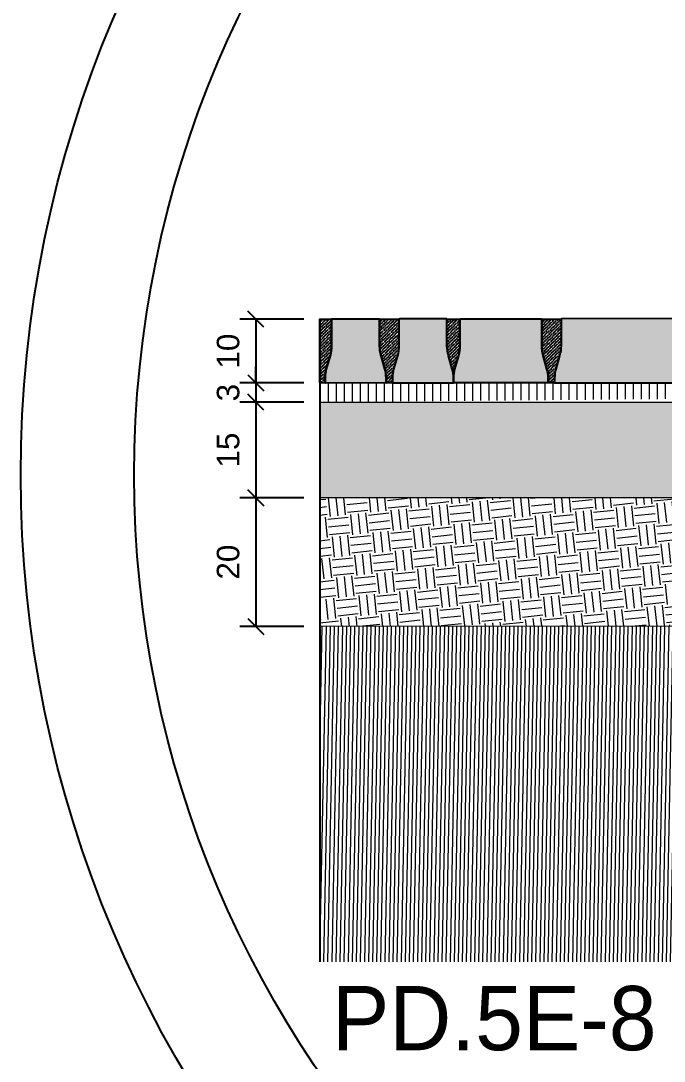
# Model space of a CAD drawing. Header units: metres. Extents: x -325 to 301, y -147 to 149.
# Drawn here: x 69.994 to 70.996, y 81.721 to 83.34 of the extents above; entities that cross this region are included whole.
import ezdxf

# ---------------------------------------------------------------- set-up
doc = ezdxf.new("R2010")
doc.units = ezdxf.units.M
doc.layers.get('Defpoints').update_dxf_attribs({"lineweight": 13})
doc.layers.add('-aux', color=50, linetype='Continuous', plot=False)
doc.layers.add('-AUX-TWQ', color=1, linetype='Continuous', plot=False)
doc.layers.add('0-TX-1_25', color=7, linetype='Continuous', true_color=0x3f4f7f)
doc.layers.add('EIT_3 TR sorra', color=7, linetype='Continuous', true_color=0xd8ceb0)
for name, color, linetype, lineweight, true_color in [('03-TR-Paviment_05_Open Joint Precast Pavements', 7, 'Continuous', 5, 0xb3b3b3), ('3-TR sorra granitica', 7, 'Continuous', 0, 0xf2dac9), ('3-TR tot_u', 7, 'Continuous', 5, 0x787878)]:
    doc.layers.add(name, color=color, linetype=linetype, lineweight=lineweight, true_color=true_color)
for name, color, linetype, lineweight in [('1-CM', 7, 'Continuous', 0), ('3-TR Seleccionat', 44, 'Continuous', 0), ('3-TR Tot-u', 37, 'Continuous', 0)]:
    doc.layers.add(name, color=color, linetype=linetype, lineweight=lineweight)
doc.layers.add('1-L- kodolé', color=7, linetype='Continuous')
doc.layers.add('1-SECCIÓ', color=1, linetype='Continuous')
doc.styles.get("Standard").update_dxf_attribs({"font": 'arial.ttf'})
doc.styles.add('x-llegenda materials$0$ENGRAVERS', font='TT0586M.TTF')
doc.dimstyles.new('ISO-25', dxfattribs={"dimtxt": 0.1, "dimasz": 0.1, "dimexe": 0.1, "dimexo": 0.1, "dimgap": 0.1, "dimtad": 1, "dimdec": 0, "dimlfac": 100, "dimzin": 9, "dimtxsty": 'Standard', "dimblk": 'OBLIQUE', "dimcen": 0.1, "dimadec": 0, "dimazin": 0, "dimtfac": 1, "dimtdec": 0, "dimtmove": 0, "dimatfit": 3, "dimldrblk": 'OBLIQUE', "dimfxl": 1, "dimarcsym": 0})
pattern_1 = [(44.44704254352422, (41.90206801000642, 12.55238110289821), (0.001874050511207277, 0.006619192748027979), [0.008532812500000073, -0.001706562500000015, 0, -0.001706562500000015])]

# ---------------------------------------------------------------- blocks, each defined once
blk = doc.blocks.new('_Oblique')
at = {"color": 0, "lineweight": -2}
blk.add_line((-0.499999999995058, -0.4999999998130015), (0.500000000028669, 0.500000000163238), dxfattribs=at)
blk = doc.blocks.new('*D1104')
at = {"layer": '0-TX-1_25', "color": 0, "lineweight": -2, "transparency": 16777216}
for p, q in [((70.4348374379557, 82.87562522645493), (70.33489572262475, 82.87562522645493)), ((70.35989572262476, 82.87562522645493), (70.35989572262476, 82.77657378381826)), ((70.4348374379557, 82.77657378381826), (70.33489572262475, 82.77657378381826))]:
    blk.add_line(p, q, dxfattribs=at)
at = {"layer": 'Defpoints', "color": 0, "transparency": 16777216}
for p in [(70.4598374379557, 82.87562522645493), (70.35989572262476, 82.77657378381826), (70.4598374379557, 82.77657378381826)]:
    blk.add_point(p, dxfattribs=at)
at = {"layer": '0-TX-1_25', "color": 0, "lineweight": -2, "transparency": 16777216, "xscale": 0.025, "yscale": 0.025, "zscale": 0.025}
for p, rotation in [((70.35989572262476, 82.87562522645493), 90), ((70.35989572262476, 82.77657378381826), 270)]:
    blk.add_blockref('_Oblique', p, dxfattribs=dict(at, rotation=rotation))
at = {"layer": '0-TX-1_25', "color": 0, "transparency": 16777216, "insert": (70.3170256680545, 82.82609950513657), "char_height": 0.035, "attachment_point": 5, "rotation": 90}
blk.add_mtext('10', dxfattribs=at)
blk = doc.blocks.new('*D1105')
at = {"layer": '0-TX-1_25', "color": 0, "lineweight": -2, "transparency": 16777216}
for p, q in [((70.35989572262416, 82.77657378381826), (70.35989572262416, 82.80157378381827)), ((70.4348374379557, 82.77657378381826), (70.33489572262415, 82.77657378381826)), ((70.35989572262416, 82.77657378381826), (70.35989572262416, 82.74649629266317)), ((70.4348374379557, 82.74649629266317), (70.33489572262415, 82.74649629266317)), ((70.35989572262416, 82.74649629266317), (70.35989572262416, 82.72149629266316))]:
    blk.add_line(p, q, dxfattribs=at)
at = {"layer": 'Defpoints', "color": 0, "transparency": 16777216}
for p in [(70.4598374379557, 82.77657378381826), (70.35989572262416, 82.74649629266317), (70.4598374379557, 82.74649629266317)]:
    blk.add_point(p, dxfattribs=at)
at = {"layer": '0-TX-1_25', "color": 0, "lineweight": -2, "transparency": 16777216, "xscale": 0.025, "yscale": 0.025, "zscale": 0.025}
for p, rotation in [((70.35989572262416, 82.77657378381826), 270), ((70.35989572262416, 82.74649629266317), 90)]:
    blk.add_blockref('_Oblique', p, dxfattribs=dict(at, rotation=rotation))
at = {"layer": '0-TX-1_25', "color": 0, "transparency": 16777216, "insert": (70.3170137308097, 82.76153503824068), "char_height": 0.035, "attachment_point": 5, "rotation": 90}
blk.add_mtext('3', dxfattribs=at)
blk = doc.blocks.new('*D1106')
at = {"layer": '0-TX-1_25', "color": 0, "lineweight": -2, "transparency": 16777216}
for p, q in [((70.4348374379557, 82.74649629266317), (70.33489572262486, 82.74649629266317)), ((70.35989572262487, 82.74649629266317), (70.35989572262487, 82.59770630294011)), ((70.43483743795571, 82.59770630294011), (70.33489572262486, 82.59770630294011))]:
    blk.add_line(p, q, dxfattribs=at)
at = {"layer": 'Defpoints', "color": 0, "transparency": 16777216}
for p in [(70.4598374379557, 82.74649629266317), (70.35989572262487, 82.59770630294011), (70.45983743795571, 82.59770630294011)]:
    blk.add_point(p, dxfattribs=at)
at = {"layer": '0-TX-1_25', "color": 0, "lineweight": -2, "transparency": 16777216, "xscale": 0.025, "yscale": 0.025, "zscale": 0.025}
for p, rotation in [((70.35989572262487, 82.74649629266317), 90), ((70.35989572262487, 82.59770630294011), 270)]:
    blk.add_blockref('_Oblique', p, dxfattribs=dict(at, rotation=rotation))
at = {"layer": '0-TX-1_25', "color": 0, "transparency": 16777216, "insert": (70.31702566805461, 82.67210129780162), "char_height": 0.035, "attachment_point": 5, "rotation": 90}
blk.add_mtext('15', dxfattribs=at)
blk = doc.blocks.new('*D1107')
at = {"layer": '0-TX-1_25', "color": 0, "lineweight": -2, "transparency": 16777216}
for p, q in [((70.4348374379557, 82.59770630294011), (70.33489572262492, 82.59770630294011)), ((70.35989572262493, 82.59770630294011), (70.35989572262493, 82.3977063439935)), ((70.4349280507576, 82.3977063439935), (70.33489572262492, 82.3977063439935))]:
    blk.add_line(p, q, dxfattribs=at)
at = {"layer": 'Defpoints', "color": 0, "transparency": 16777216}
for p in [(70.4598374379557, 82.59770630294011), (70.35989572262493, 82.3977063439935), (70.45992805075761, 82.3977063439935)]:
    blk.add_point(p, dxfattribs=at)
at = {"layer": '0-TX-1_25', "color": 0, "lineweight": -2, "transparency": 16777216, "xscale": 0.025, "yscale": 0.025, "zscale": 0.025}
for p, rotation in [((70.35989572262493, 82.59770630294011), 90), ((70.35989572262493, 82.3977063439935), 270)]:
    blk.add_blockref('_Oblique', p, dxfattribs=dict(at, rotation=rotation))
at = {"layer": '0-TX-1_25', "color": 0, "transparency": 16777216, "insert": (70.31702566805467, 82.49770632346679), "char_height": 0.035, "attachment_point": 5, "rotation": 90}
blk.add_mtext('20', dxfattribs=at)

msp = doc.modelspace()

# ---------------------------------------------------------------- hatches: boundary and pattern name
at = {"layer": '03-TR-Paviment_05_Open Joint Precast Pavements'}
h = msp.add_hatch(color=256, dxfattribs=at)
h.dxf.hatch_style = 1
edge = h.paths.add_edge_path()
edge.add_line((70.46782682550338, 82.77647132045107), (70.46782475136354, 82.78466710180325))
edge.add_arc((70.51624230599558, 82.78467935363247), 0.04841755618217186, 164.0154792946056, 180.0144984209942, ccw=False)
edge.add_line((70.46969675999229, 82.79801246631892), (70.4756381531477, 82.81875370489632))
edge.add_arc((70.42070299474892, 82.83449005046845), 0.05714459029745506, 344.0154764084515, 360.0144955347339)
edge.add_line((70.47784758321757, 82.83450450775294), (70.47783717781343, 82.87562978069988))
edge.add_line((70.47783717781343, 82.87562978069988), (70.47863438385795, 82.8756299833381))
edge.add_line((70.47863438385795, 82.8756299833381), (70.47863416936066, 82.87647406005235))
edge.add_line((70.47863416936066, 82.87647406005235), (70.55193196238865, 82.87649260472827))
edge.add_line((70.55193196238865, 82.87649260472827), (70.55193217409234, 82.87564852661635))
edge.add_line((70.55193217409234, 82.87564852661635), (70.55272937967051, 82.8756487320484))
edge.add_line((70.55272937967051, 82.8756487320484), (70.5527397846097, 82.83452345630738))
edge.add_arc((70.60988437142092, 82.83453791639035), 0.05714458864074345, 180.0144983410309, 196.0135174673133)
edge.add_line((70.5549571848462, 82.81877377398091), (70.5609090725584, 82.7980355413493))
edge.add_arc((70.51437027906314, 82.78467888003124), 0.04841755571648512, 0.014491300300107923, 16.013510426688526, ccw=False)
edge.add_line((70.56278783323103, 82.78469112584303), (70.5627899069044, 82.77649534775036))
edge.add_line((70.5627899069044, 82.77649534775036), (70.46782682550338, 82.77647132045107))
h = msp.add_hatch(color=256, dxfattribs=at)
h.dxf.hatch_style = 1
edge = h.paths.add_edge_path()
edge.add_line((70.6677529891588, 82.77652190522252), (70.66775091548496, 82.78471768517782))
edge.add_arc((70.61933335730606, 82.78470543486027), 0.04841755972864095, 0.01449663107597601, 16.01351575746422)
edge.add_line((70.6658721534151, 82.79806210161509), (70.6599202666352, 82.81880033052163))
edge.add_arc((70.71484745675662, 82.83456447174103), 0.05714459172153227, 180.0144962131547, 196.0135153394365, ccw=False)
edge.add_line((70.65770286686407, 82.83455001377955), (70.6576924605285, 82.8756752871919))
edge.add_line((70.6576924605285, 82.8756752871919), (70.65689525588073, 82.87567508548535))
edge.add_line((70.65689525588073, 82.87567508548535), (70.65689504184932, 82.87651916126839))
edge.add_line((70.65689504184932, 82.87651916126839), (70.5835972502183, 82.87650061659282))
edge.add_line((70.5835972502183, 82.87650061659282), (70.5835974637844, 82.8756565394127))
edge.add_line((70.5835974637844, 82.8756565394127), (70.58280025867026, 82.8756563405))
edge.add_line((70.58280025867026, 82.8756563405), (70.58281066360944, 82.83453106475898))
edge.add_arc((70.5256660803442, 82.83451660651747), 0.05714458509429278, -15.984522630681283, 0.01449649560169064, ccw=False)
edge.add_line((70.58060123400489, 82.81878026329946), (70.57465984178198, 82.79803902006569))
edge.add_arc((70.62120538589605, 82.78470590595471), 0.04841755475827245, 164.0154770583981, 180.0144961847867)
edge.add_line((70.57278783268742, 82.78469365601555), (70.57278990729212, 82.77649787792313))
edge.add_line((70.57278990729212, 82.77649787792313), (70.6677529891588, 82.77652190522252))
h = msp.add_hatch(color=256, dxfattribs=at)
h.dxf.hatch_style = 1
edge = h.paths.add_edge_path()
edge.add_line((70.66775298915846, 82.77652190661951), (70.66775091548496, 82.78471768517782))
edge.add_arc((70.71616846727008, 82.78472993322708), 0.04841755333429823, 164.0154748223752, 180.014493948764, ccw=False)
edge.add_line((70.66962292504527, 82.79806304876242), (70.67556431680336, 82.81880428873644))
edge.add_arc((70.62062915439363, 82.83454062980286), 0.0571445929125616, 344.0154818588612, 360.0145009851438)
edge.add_line((70.677773745476, 82.83455509252404), (70.67776333914065, 82.8756803650051))
edge.add_line((70.67776333914065, 82.8756803650051), (70.67856054658228, 82.875680567178))
edge.add_line((70.67856054658228, 82.875680567178), (70.6785603325505, 82.876524644358))
edge.add_line((70.6785603325505, 82.876524644358), (70.80438620023595, 82.87655648233776))
edge.add_line((70.80438620023595, 82.87655648233776), (70.80438641240553, 82.87571240329463))
edge.add_line((70.80438641240553, 82.87571240329463), (70.80518361844912, 82.87571260965814))
edge.add_line((70.80518361844912, 82.87571260965814), (70.80519402385387, 82.83458733438287))
edge.add_arc((70.86233861089738, 82.83460179612275), 0.05714458887344626, 180.0145000022703, 196.0135191285519)
edge.add_line((70.80741142455605, 82.81883765205656), (70.81336331087135, 82.79809941895891))
edge.add_arc((70.76682451854234, 82.78474274935715), 0.04841755688067414, 0.014501103312795749, 16.013520229701783, ccw=False)
edge.add_line((70.81524207387231, 82.78475500345323), (70.81524414708014, 82.77655922489478))
edge.add_line((70.81524414708014, 82.77655922489478), (70.66775298915846, 82.77652190661951))
h = msp.add_hatch(color=256, dxfattribs=at)
h.dxf.hatch_style = 1
edge = h.paths.add_edge_path()
edge.add_line((71.04655175799564, 82.77661775204255), (71.04654968525347, 82.7848135306011))
edge.add_arc((70.99813212873147, 82.78480128005121), 0.0484175580717994, 0.01449690650776215, 16.01351603289587)
edge.add_line((71.04467092318374, 82.79815794657269), (71.03871903547225, 82.81889617641033))
edge.add_arc((71.09364622701702, 82.83466031951957), 0.05714459361098313, 180.0144976407693, 196.0135167670525, ccw=False)
edge.add_line((71.03650163523538, 82.83464586013376), (71.03649122983124, 82.87577113308072))
edge.add_line((71.03649122983124, 82.87577113308072), (71.03569402471781, 82.87577093137406))
edge.add_line((71.03569402471781, 82.87577093137406), (71.03569381115207, 82.87661500715721))
edge.add_line((71.03569381115207, 82.87661500715721), (70.83612236823028, 82.87656451306756))
edge.add_line((70.83612236823028, 82.87656451306756), (70.83612258179639, 82.87572043588743))
edge.add_line((70.83612258179639, 82.87572043588743), (70.83532537621636, 82.87572023790595))
edge.add_line((70.83532537621636, 82.87572023790595), (70.83533578208676, 82.8345949626308))
edge.add_arc((70.77819119266115, 82.83458050014286), 0.05714459125573003, -15.984518374578215, 0.01450075170441778, ccw=False)
edge.add_line((70.833126353414, 82.81884415930888), (70.82718496119107, 82.7981029160751))
edge.add_arc((70.87373050364823, 82.78476980219656), 0.04841755310143721, 164.0154767828985, 180.0144959092875)
edge.add_line((70.8253129520964, 82.78475755249063), (70.82531502576978, 82.77656177439798))
edge.add_line((70.82531502576978, 82.77656177439798), (71.04655175799564, 82.77661775204255))
at = {"layer": '3-TR Seleccionat'}
h = msp.add_hatch(dxfattribs=at)
h.set_pattern_fill('ANSI31', color=256, scale=0.002, angle=223.8682194563586, style=0)
h.set_pattern_definition([(268.8682194563586, (428208.0212217269, -659339.2882338898), (-0.006348761178338337, 0.0001254252782496586), [])])
h.paths.add_polyline_path([(70.45983743795567, 82.39770630294008), (70.45983743795567, 81.8756252264549), (73.34067463229434, 81.8756252264549), (73.34067463229434, 82.39758719709839), (71.81408419160496, 82.39826779558673), (71.69916018170633, 82.39826779558673)])
at = {"layer": '3-TR sorra granitica'}
h = msp.add_hatch(dxfattribs=at)
h.set_pattern_fill('LINE', color=256, scale=0.09999999999999998, angle=54.36802460532453, style=0)
h.set_pattern_definition([(90.01449684407237, (95.82043728644581, 290.9385412029161), (-0.0124999995998879, -3.162720719002675e-06), [])])
h.paths.add_polyline_path([(71.75133381565182, 82.77653495959642), (71.75075634290535, 82.74730451573767), (71.75324079563597, 82.74730534942914), (71.75322063425307, 82.77653486510513)])
h.paths.add_polyline_path([(71.74235857553711, 82.7581711803896), (71.75091210172396, 82.7765349807157), (70.45788110357267, 82.7765997352941), (70.45729377631484, 82.74687047700156)])
at = {"layer": '3-TR Tot-u'}
h = msp.add_hatch(dxfattribs=at)
h.set_pattern_fill('EARTH', color=256, scale=0.005, angle=-84.07414778341365)
h.set_pattern_definition([(275.9258522165863, (7.933587806335481, 3.010838170703835), (0.03485825126725671, -0.02830242601949161), [0.03175, -0.03175]), (275.9258522165863, (7.945430433326749, 3.01206738793779), (0.03485825126725671, -0.02830242601949161), [0.03175, -0.03175]), (275.9258522165863, (7.957273060318009, 3.013296605171746), (0.03485825126725671, -0.02830242601949161), [0.03175, -0.03175]), (5.925852216586344, (7.961630341726419, 3.009758801919304), (0.02830242601949161, 0.03485825126725671), [0.03174999999999998, -0.03174999999999998]), (5.925852216586344, (7.962859558960375, 2.997916174928051), (0.02830242601949161, 0.03485825126725671), [0.03174999999999998, -0.03174999999999998]), (5.925852216586344, (7.96408877619433, 2.986073547936783), (0.02830242601949161, 0.03485825126725671), [0.03174999999999998, -0.03174999999999998])])
h.paths.add_polyline_path([(71.75184404439199, 82.59826779558674), (70.45983743795567, 82.59770630294008), (70.45983743795567, 82.39770630294008), (71.69916018170633, 82.39826779558673)])
at = {"layer": '3-TR tot_u'}
h = msp.add_hatch(dxfattribs=at)
h.set_pattern_fill('AR-CONC', color=256, scale=0.0002499999999999997, angle=92.9928143935928)
h.set_pattern_definition([(142.9928143935928, (7.933587806335481, 3.010838170703835), (0.00160133854976033, 0.04569209416202706), [0.004762499999999995, -0.05238749999999995]), (87.99281439359284, (7.933587806335481, 3.010838170703835), (-0.04723904418761809, -0.01129264178091974), [0.003809999999999996, -0.04191014604249996]), (193.4442590935928, (7.933721250945119, 3.014645832999179), (-0.04563770368725484, 0.03439945236275431), [0.004047502199999994, -0.04452256114999993]), (139.1770143935928, (7.920905127986337, 3.010175094620607), (0.00695793884922797, 0.0682260934048176), [0.007143749999999992, -0.07858124999999991]), (189.6283720035927, (7.921484949663181, 3.015860597035896), (-0.06487092434638955, 0.05604051034146583), [0.006071255784999993, -0.06678390203999993]), (84.17696556359282, (7.920905127986337, 3.010175094620607), (-0.06487092434352237, 0.05604051034498883), [0.005714991767499994, -0.06286493297999993]), (113.9928143935928, (7.923744259532008, 3.016682202815986), (0.02355245547627941, 0.03918673552424966), [0.004762499999999994, -0.05238749999999994]), (58.99281439359278, (7.923744259532008, 3.016682202815986), (-0.04679086962607495, 0.01302528763197387), [0.003809999999999996, -0.04190999999999995]), (164.4442593935928, (7.925706964167858, 3.019947764108906), (-0.02323841438272714, 0.05221202305941412), [0.004047502199999996, -0.04452248439999995]), (130.4928143935928, (7.933587806335481, 3.010838170703835), (-0.02115024290892982, -0.0003325720948346777), [0, -0.04140199999999996, 0, -0.04254499999999996, 0, -0.04206874999999995]), (100.4928143935928, (7.933587806335481, 3.010838170703835), (-0.02588315998721204, 0.01537450676871891), [0, -0.02425699999999997, 0, -0.04044949999999996, 0, -0.01603374999999999]), (60.4928143935928, (7.934327136168278, 2.996696984344538), (-0.0003395878614522781, 0.03392619092123889), [0, -0.01587499999999998, 0, -0.04952999999999995, 0, -0.06572249999999992]), (50.49281439359279, (7.934658674209892, 2.99035564516997), (-0.008281435526141462, 0.03664990282591291), [0, -0.02063749999999997, 0, -0.03289299999999994, 0, -0.04667249999999993])])
h.paths.add_polyline_path([(71.76486160242779, 82.627159341523), (71.76061167839266, 82.74624900368362), (71.76250887637032, 82.74624933729817)], flags=16)
h.paths.add_polyline_path([(71.81803596127558, 82.59770630294008), (70.45983743795567, 82.59770630294008), (70.45983743795567, 82.74649629266314), (73.03751768579386, 82.74647354240909), (73.34067463229434, 82.7464689344325), (73.34067463229434, 82.59770630294008), (71.82936470668974, 82.59770630294008)])
at = {"layer": 'EIT_3 TR sorra'}
h = msp.add_hatch(dxfattribs=at)
h.set_pattern_fill('ANSI36', color=256, scale=0.00107500000000001, angle=-0.5529574564757708, style=0, double=1)
h.set_pattern_definition(pattern_1)
edge = h.paths.add_edge_path()
edge.add_line((70.46782682638893, 82.77646782054094), (70.45983743795567, 82.77657378381824))
edge.add_line((70.45983743795567, 82.77657378381824), (70.45983743795567, 82.78964943914877))
edge.add_line((70.45983743795567, 82.78964943914877), (70.45983743795567, 82.8756252264549))
edge.add_line((70.45983743795567, 82.8756252264549), (70.47783717688208, 82.87562978069965))
edge.add_line((70.47783717688208, 82.87562978069965), (70.47784758317205, 82.83450100691125))
edge.add_arc((70.42070299967371, 82.83448655032655), 0.05714458532697426, -15.984524291953221, 0.014494834358117714, ccw=False)
edge.add_line((70.47563815310181, 82.81875020545164), (70.46969676087878, 82.79800896268351))
edge.add_arc((70.51624229836602, 82.78467584950212), 0.04841754813168304, 164.0154759564091, 180.0144950826216)
edge.add_line((70.46782475178375, 82.78466360049602), (70.46782682638893, 82.77646782054094))
edge.add_line((70.46782682638893, 82.77646782054094), (70.45983743795567, 82.77657378381824))
h = msp.add_hatch(dxfattribs=at)
h.set_pattern_fill('ANSI36', color=256, scale=0.00107500000000001, angle=-0.5529574564757708, style=0, double=1)
h.set_pattern_definition(pattern_1)
edge = h.paths.add_edge_path()
edge.add_line((70.57278990910886, 82.77649437847889), (70.56278991151534, 82.77649184737552))
edge.add_line((70.56278991151534, 82.77649184737552), (70.56278783644476, 82.78468762639916))
edge.add_arc((70.51437028204367, 82.7846753789304), 0.04841755595011386, 0.0144932610368807, 16.01351238714829)
edge.add_line((70.56090907530647, 82.7980320419053), (70.5549571889914, 82.81877027407162))
edge.add_arc((70.60988437745613, 82.83453441505775), 0.05714459006476816, 180.0144964466227, 196.0135155728417, ccw=False)
edge.add_line((70.5527397892204, 82.83451995686383), (70.55272938246435, 82.87564873251476))
edge.add_line((70.55272938246435, 82.87564873251476), (70.58280026006736, 82.87565634003468))
edge.add_line((70.58280026006736, 82.87565634003468), (70.58281066589211, 82.83452756438354))
edge.add_arc((70.52566607434335, 82.83451310497583), 0.05714459337810191, -15.984521463525425, 0.014497662785174725, ccw=False)
edge.add_line((70.58060123628813, 82.81877676059571), (70.57465984406461, 82.79803551969026))
edge.add_arc((70.62120538320875, 82.7847024062765), 0.04841754978850553, 164.015476231992, 180.0144953582049)
edge.add_line((70.57278783496972, 82.78469015703709), (70.57278990910886, 82.77649437847889))
edge.add_line((70.57278990910886, 82.77649437847889), (70.56278991151534, 82.77649184737552))
h = msp.add_hatch(dxfattribs=at)
h.set_pattern_fill('ANSI36', color=256, scale=0.00107500000000001, angle=-0.5529574564757708, style=0, double=1)
h.set_pattern_definition(pattern_1)
edge = h.paths.add_edge_path()
edge.add_line((70.66775299144014, 82.77651840996936), (70.66775091683544, 82.78471418806181))
edge.add_arc((70.61933336598041, 82.78470194178506), 0.04841755240376368, 0.01449185151612125, 16.01351097762874)
edge.add_line((70.66587215616305, 82.79805860263676), (70.65992026938207, 82.81879683573426))
edge.add_arc((70.71484745784686, 82.83456097672035), 0.05714459006481496, 180.0144964465799, 196.0135155727986, ccw=False)
edge.add_line((70.65770286961109, 82.83454651852648), (70.6576924637879, 82.87567528812404))
edge.add_line((70.6576924637879, 82.87567528812404), (70.67776334286607, 82.87568036454037))
edge.add_line((70.67776334286607, 82.87568036454037), (70.67777374682626, 82.83455159633932))
edge.add_arc((70.62062915551076, 82.83453713527484), 0.0571445931452784, -15.984519802310615, 0.014499324000212255, ccw=False)
edge.add_line((70.67556431768796, 82.81880079255161), (70.66962292499926, 82.79805954978339))
edge.add_arc((70.7161684594052, 82.78472643872368), 0.04841754458525745, 164.0154773659517, 180.0144964921638)
edge.add_line((70.66775091636967, 82.78471418852735), (70.66775299097458, 82.77651840950358))
h = msp.add_hatch(dxfattribs=at)
h.set_pattern_fill('ANSI36', color=256, scale=0.00107500000000001, angle=-0.5529574564757708, style=0, double=1)
h.set_pattern_definition(pattern_1)
edge = h.paths.add_edge_path()
edge.add_line((70.82524414788502, 82.77655826586752), (70.81524414935981, 82.77655573616089))
edge.add_line((70.81524414935981, 82.77655573616089), (70.81524207522092, 82.78475151378777))
edge.add_arc((70.76682452366856, 82.78473926254046), 0.04841755310235486, 0.01449773330741034, 16.01351685942044)
edge.add_line((70.81336331315153, 82.79809592836239), (70.80741142590453, 82.81883416285675))
edge.add_arc((70.86233861152246, 82.83459830006288), 0.05714458628566711, 180.0144935911083, 196.0135127173258, ccw=False)
edge.add_line((70.80519402706511, 82.8345838447179), (70.80518362031165, 82.87571261012427))
edge.add_line((70.80518362031165, 82.87571261012427), (70.83525449744899, 82.87572021764407))
edge.add_line((70.83525449744899, 82.87572021764407), (70.83526490373669, 82.83459145270326))
edge.add_arc((70.77812031526804, 82.83457699541874), 0.05714459029745443, -15.984523591548509, 0.014495534762374973, ccw=False)
edge.add_line((70.83305547366682, 82.81884064984662), (70.82711408237512, 82.79809940707877))
edge.add_arc((70.87365962128676, 82.78476629200806), 0.04841755002129008, 164.0154742712676, 180.0144933974795)
edge.add_line((70.82524207281453, 82.7847540444255), (70.82524414788502, 82.77655826586752))
edge.add_line((70.82524414788502, 82.77655826586752), (70.81524414935981, 82.77655573616089))

# ---------------------------------------------------------------- linework, layer by layer
at = {"layer": '-aux'}
for points in [[(70.46782682638893, 82.77646782054094), (70.45983743795567, 82.77657378381824), (70.45983743795567, 82.78964943914877), (70.45983743795567, 82.8756252264549), (70.47783717688208, 82.87562978069965), (70.47784758317205, 82.83450100691125, -0.0699225111484148), (70.47563815310181, 82.81875020545164), (70.46969676087878, 82.79800896268351, 0.06992251114798485), (70.46782475178375, 82.78466360049602), (70.46782682638893, 82.77646782054094), (70.45983743795567, 82.77657378381824)], [(70.57278990910886, 82.77649437847889), (70.56278991151534, 82.77649184737552), (70.56278783644476, 82.78468762639916, 0.06992251114754273), (70.56090907530647, 82.7980320419053), (70.5549571889914, 82.81877027407162, -0.06992251114800961), (70.5527397892204, 82.83451995686383), (70.55272938246435, 82.87564873251476), (70.58280026006736, 82.87565634003468), (70.58281066589211, 82.83452756438354, -0.0699225111484148), (70.58060123628813, 82.81877676059571), (70.57465984406461, 82.79803551969026, 0.06992251114798485), (70.57278783496972, 82.78469015703709), (70.57278990910886, 82.77649437847889), (70.56278991151534, 82.77649184737552)], [(70.66775299097458, 82.77651840950358), (70.66775299144014, 82.77651840996936), (70.66775091683544, 82.78471418806181, 0.06992251114754273), (70.66587215616305, 82.79805860263676), (70.65992026938207, 82.81879683573426, -0.06992251114800961), (70.65770286961109, 82.83454651852648), (70.6576924637879, 82.87567528812404), (70.67776334286607, 82.87568036454037), (70.67777374682626, 82.83455159633932, -0.0699225111484148), (70.67556431768796, 82.81880079255161), (70.66962292499926, 82.79805954978339, 0.06992251114798485), (70.66775091636967, 82.78471418852735), (70.66775299097458, 82.77651840950358), (70.66775299144014, 82.77651840996936)], [(70.82524414788502, 82.77655826586752), (70.81524414935981, 82.77655573616089), (70.81524207522092, 82.78475151378777, 0.06992251114754273), (70.81336331315153, 82.79809592836239), (70.80741142590453, 82.81883416285675, -0.06992251114800961), (70.80519402706511, 82.8345838447179), (70.80518362031165, 82.87571261012427), (70.83525449744899, 82.87572021764407), (70.83526490373669, 82.83459145270326, -0.0699225111484148), (70.83305547366682, 82.81884064984662), (70.82711408237512, 82.79809940707877, 0.06992251114798485), (70.82524207281453, 82.7847540444255), (70.82524414788502, 82.77655826586752), (70.81524414935981, 82.77655573616089)]]:
    msp.add_lwpolyline(points, format="xyb", dxfattribs=at)
at = {"layer": '-AUX-TWQ'}
for radius in [1.820887697150468, 1.644287805263133]:
    msp.add_circle((71.81497255499126, 82.6333612604479), radius, dxfattribs=at)
at = {"layer": '1-CM'}
for p, q in [((70.45983743795567, 82.74649629266314), (71.67914851646373, 82.74649629266314)), ((71.69520805467388, 82.59770630294008), (70.45983743795567, 82.59770630294008)), ((71.69916018170633, 82.39826779558673), (70.45983743795567, 82.39770630294008))]:
    msp.add_line(p, q, dxfattribs=at)
for points in [[(71.74080711903282, 82.75817196551735), (71.7513632985218, 82.7581666234729), (71.7513633794051, 82.7765349209911), (70.45983743795567, 82.77657378381824), (70.45983743795567, 82.78964943914877), (70.45983743795567, 82.78964943914877)], [(70.4757267010771, 82.74647350586065), (71.74749219551146, 82.74730160627198)]]:
    msp.add_lwpolyline(points, dxfattribs=at)
at = {"layer": '1-L- kodolé'}
for points in [[(70.46782682550338, 82.77647132045107), (70.46782475136354, 82.78466710180325, -0.06992251114875708), (70.46969675999229, 82.79801246631892), (70.4756381531477, 82.81875370489632, 0.0699225111482901), (70.47784758321757, 82.83450450775294), (70.47783717781343, 82.87562978069988), (70.47863438385795, 82.8756299833381), (70.47863416936066, 82.87647406005235), (70.55193196238865, 82.87649260472827), (70.55193217409234, 82.87564852661635), (70.55272937967051, 82.8756487320484), (70.5527397846097, 82.83452345630738, 0.0699225111482901), (70.5549571848462, 82.81877377398091), (70.5609090725584, 82.7980355413493, -0.06992251114875708), (70.56278783323103, 82.78469112584303), (70.5627899069044, 82.77649534775036)], [(70.6677529891588, 82.77652190522252), (70.66775091548496, 82.78471768517782, 0.06992251114875708), (70.6658721534151, 82.79806210161509), (70.6599202666352, 82.81880033052163, -0.0699225111482901), (70.65770286686407, 82.83455001377955), (70.6576924605285, 82.8756752871919), (70.65689525588073, 82.87567508548535), (70.65689504184932, 82.87651916126839), (70.5835972502183, 82.87650061659282), (70.5835974637844, 82.8756565394127), (70.58280025867026, 82.8756563405), (70.58281066360944, 82.83453106475898, -0.0699225111482901), (70.58060123400489, 82.81878026329946), (70.57465984178198, 82.79803902006569, 0.06992251114875708), (70.57278783268742, 82.78469365601555), (70.57278990729212, 82.77649787792313)], [(70.66775298915846, 82.77652190661951), (70.66775091548496, 82.78471768517782, -0.06992251114875708), (70.66962292504527, 82.79806304876242), (70.67556431680336, 82.81880428873644, 0.0699225111482901), (70.677773745476, 82.83455509252404), (70.67776333914065, 82.8756803650051), (70.67856054658228, 82.875680567178), (70.6785603325505, 82.876524644358), (70.80438620023595, 82.87655648233776), (70.80438641240553, 82.87571240329463), (70.80518361844912, 82.87571260965814), (70.80519402385387, 82.83458733438287, 0.0699225111482901), (70.80741142455605, 82.81883765205656), (70.81336331087135, 82.79809941895891, -0.06992251114875708), (70.81524207387231, 82.78475500345323), (70.81524414708014, 82.77655922489478)], [(71.04655175799564, 82.77661775204255), (71.04654968525347, 82.7848135306011, 0.06992251114875708), (71.04467092318374, 82.79815794657269), (71.03871903547225, 82.81889617641033, -0.0699225111482901), (71.03650163523538, 82.83464586013376), (71.03649122983124, 82.87577113308072), (71.03569402471781, 82.87577093137406), (71.03569381115207, 82.87661500715721), (70.83612236823028, 82.87656451306756), (70.83612258179639, 82.87572043588743), (70.83532537621636, 82.87572023790595), (70.83533578208676, 82.8345949626308, -0.0699225111482901), (70.833126353414, 82.81884415930888), (70.82718496119107, 82.7981029160751, 0.06992251114875708), (70.8253129520964, 82.78475755249063), (70.82531502576978, 82.77656177439798)]]:
    msp.add_lwpolyline(points, format="xyb", close=True, dxfattribs=at)
at = {"layer": '1-SECCIÓ'}
msp.add_lwpolyline([(70.45983743795567, 82.8756252264549), (70.45983743795567, 81.8756252264549)], dxfattribs=at)

# ---------------------------------------------------------------- texts
at = {"layer": '-aux', "insert": (70.4786554128932, 81.83810648235425), "char_height": 0.1, "width": 19.21009939306024, "attachment_point": 1, "style": 'x-llegenda materials$0$ENGRAVERS'}
msp.add_mtext('PD.5E-8', dxfattribs=at)

# ---------------------------------------------------------------- dimensions: what is measured, and where the dimension line sits
at = {"layer": '0-TX-1_25'}
for base, p1, p2, picture, middle in [((70.35989572262476, 82.77657378381826), (70.45983743795567, 82.8756252264549), (70.45983743795567, 82.77657378381824), '*D1104', (70.3170256680545, 82.82609950513657)), ((70.35989572262487, 82.59770630294011), (70.45983743795567, 82.74649629266314), (70.45983743795568, 82.59770630294008), '*D1106', (70.31702566805461, 82.67210129780162)), ((70.35989572262493, 82.3977063439935), (70.45983743795567, 82.59770630294008), (70.45992805075758, 82.39770634399348), '*D1107', (70.31702566805467, 82.49770632346679))]:
    dim = msp.add_linear_dim(base=base, p1=p1, p2=p2, angle=90, dimstyle='ISO-25', override={"dimtxt": 0.035, "dimasz": 0.025, "dimexe": 0.025, "dimexo": 0.025, "dimgap": 0.025, "dimblk1": 'Oblique', "dimblk2": 'Oblique', "dimsah": 1, "dimfxl": 0.1, "dimfxlon": 1, "dimarcsym": 1}, dxfattribs=at)
    dim.commit()
    dim.dimension.update_dxf_attribs({"geometry": picture, "text_midpoint": middle})
dim = msp.add_linear_dim(base=(70.35989572262416, 82.74649629266317), p1=(70.45983743795567, 82.77657378381824), p2=(70.45983743795567, 82.74649629266314), angle=90, dimstyle='ISO-25', override={"dimtxt": 0.035, "dimasz": 0.025, "dimexe": 0.025, "dimexo": 0.025, "dimgap": 0.025, "dimblk1": 'Oblique', "dimblk2": 'Oblique', "dimsah": 1, "dimfxl": 0.1, "dimfxlon": 1, "dimarcsym": 1}, dxfattribs=at)
dim.commit()
dim.dimension.update_dxf_attribs({"geometry": '*D1105', "text_midpoint": (70.35989572262416, 82.76153503824068), "dimtype": 160})

doc.saveas('drawing.dxf')
